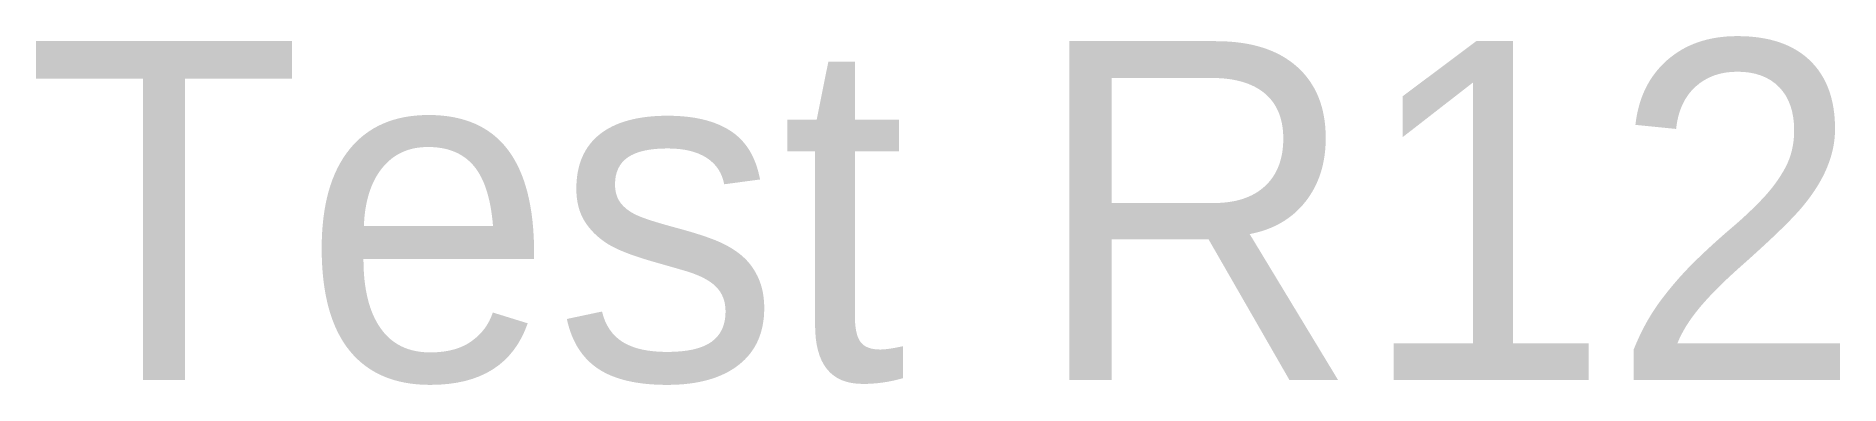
# Model space of a CAD drawing. Extents: x 1.1 to 14.4, y 1 to 3.5.
import ezdxf

# ---------------------------------------------------------------- set-up
doc = ezdxf.new("R2010")
doc.units = 0

msp = doc.modelspace()

# ---------------------------------------------------------------- texts
msp.add_text('Test R12', height=2.5).set_placement((1, 1))

doc.saveas('drawing.dxf')
